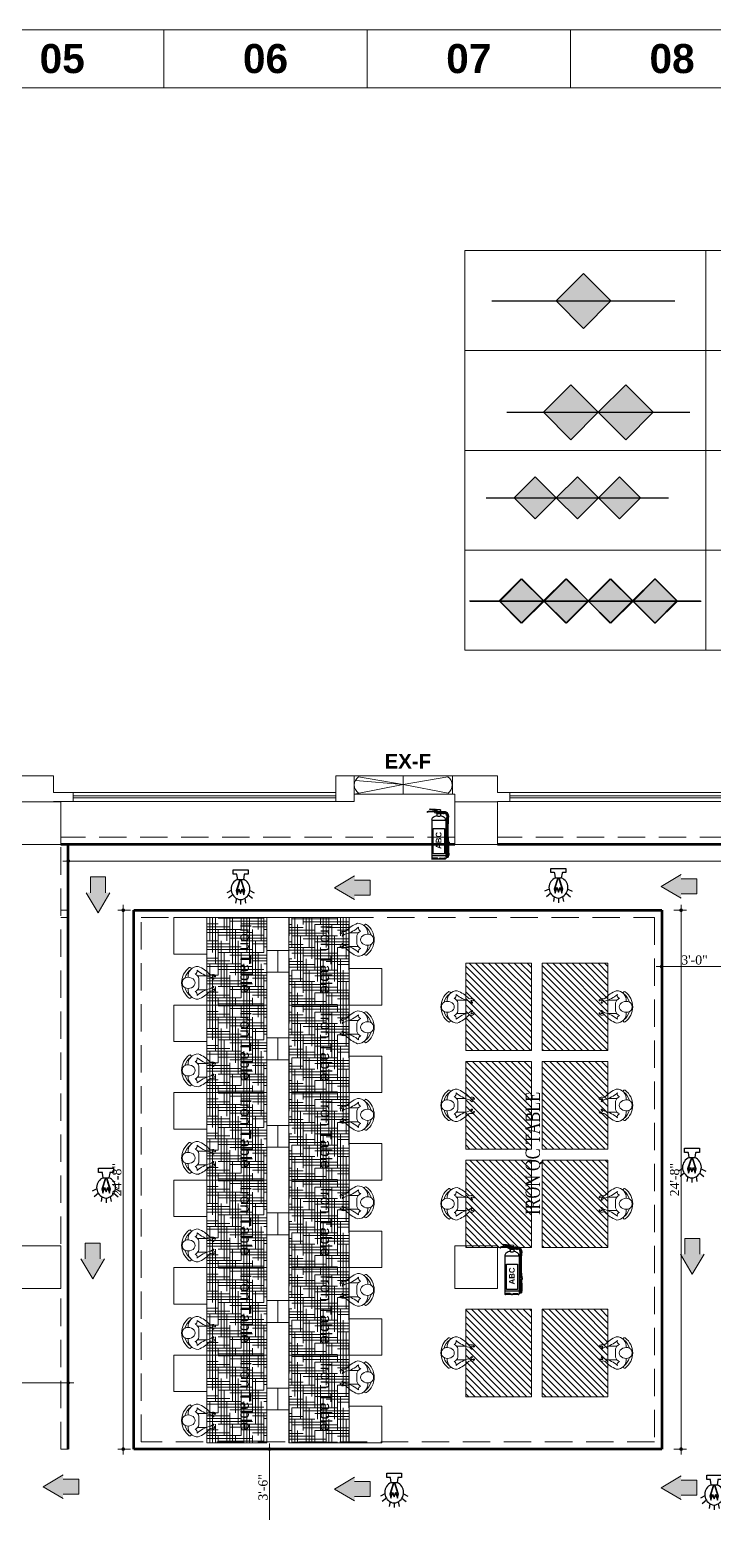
# Model space of a CAD drawing. Header units: inches. Extents: x -250485 to 735580, y -140410 to 288049.
# Drawn here: x 40068 to 40443, y 21592 to 22405 of the extents above; entities that cross this region are included whole.
import ezdxf

# ---------------------------------------------------------------- set-up
doc = ezdxf.new("R2010")
doc.units = ezdxf.units.IN
doc.header["$MEASUREMENT"] = 0
doc.header["$PDMODE"] = 35
doc.linetypes.add('DASHED', pattern=[0.75, 0.5, -0.25])
doc.layers.get('0').update_dxf_attribs({"lineweight": 0})
doc.layers.get('Defpoints').update_dxf_attribs({"lineweight": 0})
for name, color, linetype, lineweight in [('COLUMN-2', 102, 'Continuous', 0), ('DIM_WORKING', 7, 'Continuous', 0), ('Emergency Light', 251, 'Continuous', 15), ('EPTPP7', 6, 'Continuous', 0), ('evacuation plan', 162, 'Continuous', 13), ('Inline', 7, 'Continuous', 0), ('Layer1', 134, 'Continuous', 0), ('Machine', 222, 'Continuous', 0), ('MAN', 215, 'Continuous', 0), ('Outline', 7, 'Continuous', 0), ('Road', 7, 'DASHED', 0), ('Scale', 7, 'Continuous', 0), ('Scale_Text', 7, 'Continuous', 0), ('sheet', 7, 'Continuous', 15), ('Table', 244, 'Continuous', 0), ('TEX', 7, 'Continuous', 0), ('Text', 7, 'Continuous', 0), ('Titelblk', 7, 'Continuous', 25), ('TITLE', 7, 'Continuous', 20), ('wall', 7, 'Continuous', 0), ('WALL (I)', 7, 'Continuous', 0), ('window', 140, 'Continuous', 0)]:
    doc.layers.add(name, color=color, linetype=linetype, lineweight=lineweight)
for name, color, linetype in [('fire rated wall', 7, 'Continuous'), ('FIREACC', 30, 'Continuous'), ('legend', 7, 'Continuous'), ('OUTSIDE', 253, 'Continuous')]:
    doc.layers.add(name, color=color, linetype=linetype)
doc.styles.add('REG', font='times.ttf')
doc.styles.get("Standard").update_dxf_attribs({"font": 'arialbd.ttf', "height": 24})
doc.styles.add('style1', font='arial.ttf')
doc.styles.add('STYLE3', font='arial.ttf', dxfattribs={"width": 0.75})
doc.styles.add('Verdana', font='verdana.ttf')
doc.dimstyles.new('Dim-Pres', dxfattribs={"dimtxt": 5.5, "dimasz": 2, "dimexe": 1.5, "dimexo": 1.5, "dimgap": 1, "dimtad": 3, "dimdec": 0, "dimzin": 3, "dimdsep": 46, "dimlunit": 4, "dimtxsty": 'REG', "dimblk": 'point', "dimcen": 2, "dimclrd": 256, "dimclre": 256, "dimclrt": 7, "dimadec": 0, "dimazin": 0, "dimtfac": 0.75, "dimtdec": 0, "dimtmove": 1, "dimatfit": 3, "dimldrblk": 'point', "dimfxl": 0, "dimtolj": 1, "dimtzin": 0, "dimlwd": -1, "dimlwe": -1, "dimarcsym": 1})
pattern_1 = [(135, (33763.2545, 18814.8975), (-1.76776695, -1.76776695), [])]
pattern_2 = [(135, (33763.2545, 18868.8975), (-1.76776695, -1.76776695), [])]
pattern_3 = [(135, (33763.2545, 18922.8975), (-1.76776695, -1.76776695), [])]
pattern_4 = [(135, (33763.2545, 19004.7043), (-1.76776695, -1.76776695), [])]

# ---------------------------------------------------------------- blocks, each defined once
blk = doc.blocks.new('A$C0A385B62')
at = {"layer": 'MAN'}
for p, q in [((12.8, 13.8), (5.25, 13.8)), ((5.25, 8.74), (5.25, 13.8)), ((6.78, 9.5), (11.27, 9.5)), ((12.8, 8.74), (12.8, 13.8))]:
    blk.add_line(p, q, dxfattribs=at)
for centre, major_axis, ratio, start_param, end_param in [((6.29, 17.03), (1.33, -1.33), 1, 3.011756, 4.336791), ((3.52, 16.15), (0.744, -0.744), 1, 0.12019, 0.903179), ((5.39, 18.34), (0.213, 0.213), 1, -0.990366, 1.743844), ((6.72, 17.29), (1.01, 1.01), 1, 1.590737, 2.798433), ((3.04, 20.88), (3.42, 3.42), 1, 4.442782, 4.759624), ((8.74, 14.62), (2.19, -2.19), 1, 3.016096, 3.635716), ((6.68, 17.32), (0.22, -0.22), 1, 6.040082, 8.853084), ((11.37, 17.32), (0.22, 0.22), 1, 0.571694, 3.384696), ((9.31, 14.62), (2.19, 2.19), 1, -0.494124, 0.125496), ((53.03, 68.46), (46.44, -46.44), 1, 4.811956, 4.835194), ((12.66, 18.34), (0.213, -0.213), 1, 1.397749, 4.131959), ((11.33, 17.29), (1.01, 1.01), 1, -1.227636, -0.01994), ((11.76, 17.03), (1.33, 1.33), 1, -1.195198, 0.129837), ((14.53, 16.15), (0.744, 0.744), 1, 2.238414, 3.021402), ((5.41, 8.93), (3.82, -3.82), 1, 3.892704, 5.607304), ((16.26, 2.74), (12.33, 12.33), 1, 1.534761, 1.981495), ((-10.84, 19.76), (12.13, 12.13), 1, -1.500161, -1.035997), ((2.59, 6.86), (1.22, 1.22), 1, -0.491791, 1.062111), ((7.56, 5.99), (2.55, 2.55), 1, 1.002801, 1.964608), ((10.49, 5.99), (2.55, 2.55), 1, -0.393812, 0.567995), ((12.64, 8.93), (3.82, 3.82), 1, 3.82371, 5.532074), ((28.88, 19.76), (12.13, 12.13), 1, 2.606793, 3.070957), ((1.82, 2.74), (12.33, 12.33), 1, -0.410698, 0.036036), ((15.46, 6.86), (1.22, -1.22), 1, 2.079482, 3.633383), ((1.21, 4.56), (0.486, -0.486), 1, 1.452986, 4.552069), ((9.03, 10.51), (7.43, 7.43), 1, 3.004593, 4.850456), ((9.06, 10.51), (6.48, -6.48), 1, 4.573278, 5.207423), ((9.04, 3.33), (2.16, -2.16), 1, 3.851468, 7.14293), ((9.04, 3.6), (0, 3.84), 0.793116, 4.700072, 7.865366), ((9.03, 10.51), (6.48, -6.48), 1, 5.787108, 6.421253), ((16.87, 4.58), (0.475, 0.475), 1, -1.432729, 1.708864)]:
    blk.add_ellipse(centre, major_axis=major_axis, ratio=ratio, start_param=start_param, end_param=end_param, dxfattribs=at)
blk = doc.blocks.new('dot')
at = {"color": 4}
for p, q in [((-1.5, 0), (1.5, 0)), ((0, 1.5), (0, -1.5))]:
    blk.add_line(p, q, dxfattribs=at)
at = {"color": 6, "const_width": 0.5}
blk.add_lwpolyline([(-0.25, 0, 1), (0.25, 0, 1)], format="xyb", close=True, dxfattribs=at)
blk = doc.blocks.new('point')
blk.add_blockref('dot', (0, 0))
blk = doc.blocks.new('*D90')
at = {"layer": 'Defpoints', "color": 0, "ltscale": 30, "transparency": 16777216}
for p in [(40194.16, 21626.76), (40191.58, 21584.76), (40199.14, 21584.76)]:
    blk.add_point(p, dxfattribs=at)
at = {"layer": 'DIM_WORKING', "ltscale": 30, "transparency": 16777216}
for p, q in [((40195.66, 21626.76), (40200.64, 21626.76)), ((40199.14, 21624.76), (40199.14, 21586.76)), ((40193.08, 21584.76), (40200.64, 21584.76))]:
    blk.add_line(p, q, dxfattribs=at)
at = {"layer": 'DIM_WORKING', "ltscale": 30, "transparency": 16777216, "xscale": 2, "yscale": 2, "zscale": 2}
for p, rotation in [((40199.14, 21626.76), 90), ((40199.14, 21584.76), 270)]:
    blk.add_blockref('point', p, dxfattribs=dict(at, rotation=rotation))
at = {"layer": 'DIM_WORKING', "color": 7, "ltscale": 30, "transparency": 16777216, "insert": (40195.6, 21605.76), "char_height": 5, "attachment_point": 5, "rotation": 90, "style": 'REG'}
blk.add_mtext('\\A1;3\'-6"', dxfattribs=at)
blk = doc.blocks.new('hfev')
at = {"layer": 'evacuation plan'}
h = blk.add_hatch(color=60, dxfattribs=at)
h.dxf.hatch_style = 1
h.paths.add_polyline_path([(40299.1, 13041.1), (40287.2, 13021.2), (40310.9, 13021.2)])
h.paths.add_polyline_path([(40306.5, 13021.2), (40291.6, 13021.2), (40291.6, 13005.5), (40306.5, 13005.5)])
at = {"layer": 'evacuation plan', "color": 9, "true_color": 0xafd9aa}
for p, q in [((40287.2, 13021.2), (40299.1, 13041.1)), ((40299.1, 13041.1), (40310.9, 13021.2)), ((40291.6, 13021.2), (40291.6, 13005.5)), ((40306.5, 13021.2), (40306.5, 13005.5)), ((40291.6, 13005.5), (40306.5, 13005.5))]:
    blk.add_line(p, q, dxfattribs=at)
blk = doc.blocks.new('A$C16DB04AD')
at = {"layer": 'Emergency Light', "color": 154, "lineweight": 30}
for p, q in [((-6.5, -14.4), (-9.6, -16)), ((-5.4, -17.4), (-8.3, -19.8)), ((-2.9, -19.8), (-3.5, -23.2)), ((2.9, -19.8), (3.5, -23.2)), ((5.4, -17.4), (8.3, -19.8)), ((6.5, -14.4), (9.6, -16)), ((0, -20.7), (0, -24))]:
    blk.add_line(p, q, dxfattribs=at)
blk.add_lwpolyline([(-2, -6.6), (-2.5, -3.3, 0.371278), (-2.9, -2.9), (-5.2, -2.9), (-5.2, 0), (5.2, 0), (5.2, -2.9), (2.9, -2.9, 0.371278), (2.5, -3.3), (2, -6.6)], format="xyb", dxfattribs=at)
at = {"layer": 'Emergency Light', "color": 1, "lineweight": 30}
blk.add_lwpolyline([(-0.4, -6.6), (-3, -14.5), (-2.3, -17.3), (-1.1, -13.9), (0, -16.5), (1.1, -13.9), (2.3, -17.3), (3, -14.5), (0.4, -6.6)], dxfattribs=at)
blk.add_lwpolyline([(0.4, -7.3, 0.690361), (-0.4, -7.3), (-2.7, -14.5), (-2.2, -16.4), (-1.1, -13.2), (0, -15.9), (1.1, -13.2), (2.2, -16.4), (2.7, -14.5), (0.4, -7.3)], format="xyb", dxfattribs=at)
at = {"layer": 'Emergency Light', "color": 154, "lineweight": 30}
blk.add_lwpolyline([(-2, -6.6), (2, -6.6)], dxfattribs=at)
for centre, radius, start, end in [((0.8, -13.4), 7.38, 112.0671, 245.9767), ((-0.8, -13.4), 7.38, 294.0233, 67.9329), ((0, -16), 4.74, 241.9689, 298.0311)]:
    blk.add_arc(centre, radius, start, end, dxfattribs=at)
blk = doc.blocks.new('*U196')
at = {"layer": 'OUTSIDE', "linetype": 'Continuous'}
for points in [[(-100, 482), (-104, 460), (-79, 478)], [(-79, 478), (-104, 460), (-84, 462)], [(-85, 498), (-100, 482), (-47, 486)], [(-47, 486), (-100, 482), (-64, 484)], [(-64, 484), (-100, 482), (-79, 478)], [(-64, 504), (-85, 498), (-52, 503)], [(-52, 503), (-85, 498), (-47, 502)], [(-43, 502), (-85, 498), (-43, 486)], [(-85, 498), (-43, 502), (-47, 502)], [(-85, 498), (-47, 486), (-43, 486)], [(-52, 503), (-58, 504), (-64, 504)], [(-47, 486), (-64, 484), (-52, 485)], [(-52, 485), (-64, 484), (-58, 484)], [(-84, 462), (-104, 460), (-77, 321)], [(-104, 460), (-97, 320), (-77, 321)], [(-97, 320), (-102, 180), (-82, 180)], [(-77, 321), (-97, 320), (-82, 180)], [(-82, 160), (-103, 111), (-83, 111)], [(-102, 160), (-103, 111), (-82, 160)], [(-103, 111), (-104, 62), (-84, 62)], [(-83, 111), (-103, 111), (-84, 62)]]:
    blk.add_solid(points, dxfattribs=at)
blk = doc.blocks.new('*U195')
at = {"layer": 'OUTSIDE', "linetype": 'Continuous'}
for points in [[(0, 488), (-1, 487), (1, 486)], [(-1, 487), (0, 486), (1, 486)], [(0, 500), (0, 488), (1, 486)], [(1, 500), (0, 500), (1, 486)], [(1, 500), (1, 486), (2, 488)], [(1, 500), (1, 500), (2, 488)], [(1, 500), (1, 500), (1, 486)], [(2, 488), (1, 486), (2, 487)], [(2, 487), (1, 486), (2, 486)]]:
    blk.add_solid(points, dxfattribs=at)
blk = doc.blocks.new('ABC')
at = {"layer": 'FIREACC', "color": 11}
for p, q in [((-39101, 31717), (-39189, 31724)), ((-39154, 31707), (-39205, 31704)), ((-39153, 31701), (-39200, 31700)), ((-39152, 31714), (-39193, 31720)), ((-39175, 31634), (-39175, 31301)), ((-39134, 31708), (-39154, 31707)), ((-39127, 31702), (-39153, 31701)), ((-39136, 31712), (-39151, 31714)), ((-39134, 31709), (-39134, 31706)), ((-39127, 31704), (-39131, 31704)), ((-39100, 31685), (-39131, 31685)), ((-39131, 31684), (-39131, 31682)), ((-39100, 31684), (-39131, 31684)), ((-39099, 31682), (-39131, 31682)), ((-39131, 31682), (-39131, 31666)), ((-39129, 31698), (-39129, 31701)), ((-39129, 31701), (-39127, 31701)), ((-39129, 31685), (-39129, 31697)), ((-39106, 31703), (-39127, 31702)), ((-39127, 31701), (-39102, 31701)), ((-39106, 31705), (-39126, 31704)), ((-39106, 31703), (-39106, 31705)), ((-39101, 31717), (-39102, 31701)), ((-39102, 31701), (-39102, 31707)), ((-39102, 31685), (-39102, 31701)), ((-39100, 31684), (-39100, 31682)), ((-39099, 31682), (-39099, 31666)), ((-39055, 31634), (-39055, 31301)), ((-39129, 31306), (-39164, 31306)), ((-39102, 31306), (-39067, 31306))]:
    blk.add_line(p, q, dxfattribs=at)
for centre, radius in [((-39115, 31693), 8), ((-39115, 31693), 7.11), ((-39104, 31703), 0.818)]:
    blk.add_circle(centre, radius, dxfattribs=at)
for centre, radius, start, end in [((-39189, 31720), 4, 85.8388, 175.8388), ((-39202, 31688), 16.6, 102.0731, 158.0787), ((-39195, 31656), 44.2, 96.1934, 120.0254), ((-39149, 31631), 26.3, 119.5311, 173.3898), ((-39115, 31581), 86.5, 100.9999, 123.208), ((-39136, 31709), 2.4, 355.8388, 82.0095), ((-39132, 31706), 2.4, 175.8388, 273.0799), ((-39131, 31684), 0.8, 90, 270), ((-39104, 31703), 1.96, 175.8388, 355.8388), ((-39100, 31684), 0.8, 270, 90), ((-39116, 31581), 86.5, 56.792, 79.0001), ((-39082, 31631), 26.3, 6.6102, 60.4689), ((-39171, 31302), 4.51, 202.0814, 252.7663), ((-39173, 31302), 4.45, 276.3773, 340.9868), ((-39160, 31298), 9.06, 135.2683, 162.981), ((-39164, 31302), 3.74, 83.2574, 130.4174), ((-39128, 31299), 6.79, 39.6417, 93.3999), ((-39116, 31306), 7.75, 199.8006, 272.52), ((-39115, 31306), 7.75, 267.48, 340.1994), ((-39103, 31299), 6.79, 86.6001, 140.3583), ((-39067, 31302), 3.74, 49.5826, 96.7426), ((-39071, 31298), 9.06, 17.019, 44.7317), ((-39058, 31302), 4.45, 199.0132, 263.6227), ((-39060, 31302), 4.51, 287.2337, 337.9186)]:
    blk.add_arc(centre, radius, start, end, dxfattribs=at)
at = {"layer": 'OUTSIDE', "color": 11}
for p, q in [((-39055, 31626), (-39175, 31626)), ((-39127, 31706), (-39125, 31706)), ((-39125, 31706), (-39127, 31706)), ((-39118, 31695), (-39120, 31696)), ((-39116, 31689), (-39118, 31700)), ((-39116, 31698), (-39115, 31698)), ((-39116, 31698), (-39116, 31689)), ((-39116, 31698), (-39115, 31698)), ((-39115, 31689), (-39113, 31700)), ((-39115, 31698), (-39115, 31689)), ((-39115, 31698), (-39115, 31698)), ((-39113, 31695), (-39111, 31696)), ((-39102, 31701), (-39102, 31701)), ((-39096, 31699), (-39102, 31699)), ((-39096, 31695), (-39102, 31695)), ((-39096, 31691), (-39102, 31691)), ((-39096, 31687), (-39102, 31687)), ((-39096, 31699), (-39096, 31687)), ((-39080, 31701), (-39092, 31701)), ((-39080, 31699), (-39092, 31699)), ((-39080, 31698), (-39092, 31698)), ((-39080, 31689), (-39092, 31689)), ((-39080, 31688), (-39092, 31688)), ((-39080, 31685), (-39092, 31685)), ((-39080, 31701), (-39080, 31685)), ((-39080, 31687), (-39078, 31687)), ((-39063, 31685), (-39068, 31685)), ((-39055, 31326), (-39175, 31326)), ((-39058, 31298), (-39173, 31298))]:
    blk.add_line(p, q, dxfattribs=at)
at = {"layer": 'OUTSIDE', "color": 1}
for p, q in [((-39080, 31700), (-39078, 31700)), ((-39063, 31701), (-39068, 31701)), ((-39163, 31342), (-39163, 31558)), ((-39163, 31558), (-39067, 31558)), ((-39067, 31558), (-39067, 31342)), ((-39055, 31442), (-39027, 31442)), ((-39055, 31426), (-39027, 31426)), ((-39050, 31442), (-39050, 31426)), ((-39049, 31348), (-39049, 31346)), ((-39049, 31348), (-39030, 31348)), ((-39049, 31346), (-39049, 31346)), ((-39049, 31346), (-39049, 31328)), ((-39049, 31346), (-39049, 31328)), ((-39043, 31346), (-39046, 31346)), ((-39046, 31346), (-39046, 31328)), ((-39043, 31346), (-39043, 31328)), ((-39041, 31326), (-39041, 31346)), ((-39041, 31326), (-39041, 31346)), ((-39041, 31346), (-39038, 31346)), ((-39038, 31326), (-39038, 31346)), ((-39036, 31346), (-39033, 31346)), ((-39036, 31346), (-39036, 31328)), ((-39033, 31346), (-39033, 31328)), ((-39030, 31442), (-39030, 31426)), ((-39030, 31348), (-39030, 31346)), ((-39030, 31346), (-39030, 31346)), ((-39030, 31346), (-39030, 31328)), ((-39030, 31346), (-39030, 31328)), ((-39027, 31442), (-39027, 31426)), ((-39067, 31342), (-39163, 31342)), ((-39047, 31326), (-39031, 31326)), ((-39046, 31325), (-39046, 31326)), ((-39046, 31325), (-39046, 31314)), ((-39033, 31325), (-39046, 31325)), ((-39033, 31324), (-39046, 31324)), ((-39046, 31314), (-39033, 31314)), ((-39033, 31325), (-39033, 31326)), ((-39033, 31325), (-39033, 31314))]:
    blk.add_line(p, q, dxfattribs=at)
at = {"layer": 'OUTSIDE', "color": 11}
for centre, radius, start, end in [((-39140, 31706), 14, 1.7796, 358.9745), ((-39140, 31706), 13.6, 1.8369, 358.9415), ((-39118, 31688), 25.7, 238.3845, 275.6038), ((-39127, 31706), 0.343, 90, 270), ((-39125, 31706), 0.343, 270, 90), ((-39115, 31693), 5.65, 115.6308, 148.0837), ((-39115, 31693), 3.41, 125.5003, 148.0837), ((-39115, 31688), 1.22, 124.1991, 55.3937), ((-39113, 31690), 27.6, 265.6954, 300.3163), ((-39115, 31693), 3.41, 31.9163, 54.4997), ((-39115, 31693), 5.65, 31.9163, 64.3692), ((-39092, 31694), 7.45, 91.1883, 129.7873), ((-39092, 31693), 7.45, 230.2127, 268.8117), ((-39090, 31693), 5.13, 117.4534, 242.5466), ((-39092, 31701), 1.98, 181.0474, 268.0119), ((-39092, 31686), 1.98, 91.9881, 178.9526), ((-39066, 31730), 45.1, 255.4552, 267.5164), ((-39064, 31669), 32.2, 354.9737, 89.8444), ((-39064, 31669), 16.2, 356.2273, 89.6749), ((-37883, 31547), 1170, 174.0773, 185.1556)]:
    blk.add_arc(centre, radius, start, end, dxfattribs=at)
at = {"layer": 'OUTSIDE', "color": 1}
for centre, radius, start, end in [((-39066, 31656), 45.1, 92.4836, 104.5448), ((-37872, 31547), 1165, 174.1113, 185.1494), ((-35847, 31459), 3202, 180.5894, 181.9925), ((-35847, 31459), 3186, 180.5923, 182.0025), ((-39046, 31329), 2.97, 192.2541, 244.019), ((-39046, 31329), 2.97, 192.2541, 244.019), ((-39043, 31329), 2.97, 192.2541, 244.019), ((-39040, 31329), 2.97, 192.2541, 244.019), ((-39038, 31329), 2.97, 295.981, 347.7459), ((-39036, 31329), 2.97, 295.981, 347.7459), ((-39033, 31329), 2.97, 295.981, 347.7459), ((-39033, 31329), 2.97, 295.981, 347.7459)]:
    blk.add_arc(centre, radius, start, end, dxfattribs=at)
at = {"layer": 'OUTSIDE', "color": 11, "linetype": 'Continuous', "xscale": -0.8000000000029104, "yscale": 0.7999999999992724, "zscale": 0.7999999999999443}
blk.add_blockref('*U195', (-39115, 31298), dxfattribs=at)
at = {"layer": 'OUTSIDE', "color": 1, "linetype": 'Continuous', "xscale": -0.8000000000029104, "yscale": 0.7999999999992724, "zscale": 0.7999999999999443}
blk.add_blockref('*U196', (-39115, 31298), dxfattribs=at)
at = {"layer": 'sheet', "color": 5, "insert": (-39091, 31384), "char_height": 48, "width": 165, "attachment_point": 7, "rotation": 90}
blk.add_mtext('{\\C6;ABC}', dxfattribs=at)
blk = doc.blocks.new('PAGE')
at = {"layer": 'Inline', "color": 252, "lineweight": 15}
blk.add_lwpolyline([(178051640.63, 22656441.11), (178051640.63, 22657235.79), (178050505.36, 22657235.79), (178050505.36, 22656441.11)], close=True, dxfattribs=at)
at = {"layer": 'Outline', "color": 252, "lineweight": 15}
blk.add_line((178051662.57, 22657252.66), (178050483.42, 22657252.66), dxfattribs=at)
at = {"layer": 'Scale', "color": 252, "lineweight": 9}
for p, q in [((178050778.01, 22657235.79), (178050778.01, 22657252.66)), ((178050837.01, 22657235.79), (178050837.01, 22657252.66)), ((178050896, 22657235.79), (178050896, 22657252.66))]:
    blk.add_line(p, q, dxfattribs=at)
at = {"layer": 'Scale_Text', "color": 252, "lineweight": 13, "char_height": 8.435, "width": 2.5102, "attachment_point": 5}
for s, insert in [('05', (178050748.51, 22657244.22)), ('06', (178050807.51, 22657244.22)), ('07', (178050866.5, 22657244.22)), ('08', (178050925.5, 22657244.22))]:
    blk.add_mtext(s, dxfattribs=dict(at, insert=insert))
blk = doc.blocks.new('Title')
at = {"layer": 'Titelblk', "color": 3, "linetype": 'Continuous', "lineweight": 0, "xscale": 3.014611567961765, "yscale": 3.014611567959946, "zscale": 3.014611567966516}
blk.add_blockref('PAGE', (-536855255.8, -68388224), dxfattribs=at)
blk = doc.blocks.new('gfdf')
at = {"layer": 'fire rated wall'}
h = blk.add_hatch(color=1, dxfattribs=at)
h.dxf.hatch_style = 1
h.paths.add_polyline_path([(9432340.03, -5613482.78), (9432327.28, -5613470.03), (9432314.53, -5613482.78)])
h.paths.add_polyline_path([(9432314.53, -5613482.78), (9432327.28, -5613495.53), (9432340.03, -5613482.78)])
at = {"layer": 'fire rated wall', "color": 1, "elevation": 0}
blk.add_lwpolyline([(9432327.28, -5613495.53), (9432340.03, -5613482.78), (9432327.28, -5613470.03), (9432314.53, -5613482.78)], close=True, dxfattribs=at)
blk.add_lwpolyline([(9432284.77, -5613482.78), (9432369.79, -5613482.78)], dxfattribs=at)
blk = doc.blocks.new('bfg')
at = {"layer": 'fire rated wall'}
h = blk.add_hatch(color=1, dxfattribs=at)
h.dxf.hatch_style = 1
h.paths.add_polyline_path([(9432308.67, -5613534.51), (9432321.43, -5613547.26), (9432334.18, -5613534.51)])
h.paths.add_polyline_path([(9432334.18, -5613534.51), (9432321.43, -5613521.75), (9432308.67, -5613534.51)])
h.paths.add_polyline_path([(9432334.18, -5613534.51), (9432359.68, -5613534.51), (9432346.93, -5613521.75)])
h.paths.add_polyline_path([(9432334.18, -5613534.51), (9432346.93, -5613547.26), (9432359.68, -5613534.51)])
at = {"layer": 'fire rated wall', "color": 1, "elevation": 0}
for points in [[(9432321.43, -5613547.26), (9432334.18, -5613534.51), (9432321.43, -5613521.75), (9432308.67, -5613534.51)], [(9432346.93, -5613547.26), (9432359.68, -5613534.51), (9432346.93, -5613521.75), (9432334.18, -5613534.51)]]:
    blk.add_lwpolyline(points, close=True, dxfattribs=at)
blk.add_lwpolyline([(9432291.67, -5613534.51), (9432376.69, -5613534.51)], dxfattribs=at)
blk = doc.blocks.new('gdg')
at = {"layer": 'fire rated wall'}
h = blk.add_hatch(color=1, dxfattribs=at)
h.dxf.hatch_style = 1
h.paths.add_polyline_path([(9432288.36, -5613575.81), (9432298.69, -5613586.13), (9432309.02, -5613575.81)])
h.paths.add_polyline_path([(9432309.02, -5613575.81), (9432298.69, -5613565.48), (9432288.36, -5613575.81)])
h.paths.add_polyline_path([(9432309.02, -5613575.81), (9432329.68, -5613575.81), (9432319.35, -5613565.48)])
h.paths.add_polyline_path([(9432309.02, -5613575.81), (9432319.35, -5613586.13), (9432329.68, -5613575.81)])
h = blk.add_hatch(color=1, dxfattribs=at)
h.dxf.hatch_style = 1
h.paths.add_polyline_path([(9432329.68, -5613575.81), (9432340.01, -5613586.13), (9432350.33, -5613575.81)])
h.paths.add_polyline_path([(9432350.33, -5613575.81), (9432340.01, -5613565.48), (9432329.68, -5613575.81)])
h.paths.add_polyline_path([(9432350.33, -5613575.81), (9432370.99, -5613575.81), (9432360.66, -5613565.48)])
h.paths.add_polyline_path([(9432350.33, -5613575.81), (9432360.66, -5613586.13), (9432370.99, -5613575.81)])
at = {"layer": 'fire rated wall', "color": 1, "elevation": 0}
for points in [[(9432298.69, -5613586.13), (9432309.02, -5613575.81), (9432298.69, -5613565.48), (9432288.36, -5613575.81)], [(9432319.35, -5613586.13), (9432329.68, -5613575.81), (9432319.35, -5613565.48), (9432309.02, -5613575.81)], [(9432340.01, -5613586.13), (9432350.33, -5613575.81), (9432340.01, -5613565.48), (9432329.68, -5613575.81)], [(9432360.66, -5613586.13), (9432370.99, -5613575.81), (9432360.66, -5613565.48), (9432350.33, -5613575.81)]]:
    blk.add_lwpolyline(points, close=True, dxfattribs=at)
blk.add_lwpolyline([(9432274.59, -5613575.81), (9432381.96, -5613575.81)], dxfattribs=at)
blk = doc.blocks.new('3HR RATE')
at = {"layer": 'fire rated wall', "xscale": 1.292997314696549, "yscale": 1.292997314696549, "zscale": 1.292997314696549}
for p in [(-12191616.2, 7245476.7), (-12191583.2, 7245476.7)]:
    blk.add_blockref('bfg', p, dxfattribs=at)
blk = doc.blocks.new('*D796')
at = {"layer": 'Defpoints', "color": 0, "ltscale": 30, "transparency": 16777216}
for p in [(40088.75, 21958.26), (41019.25, 21958.26), (41019.25, 21949.26)]:
    blk.add_point(p, dxfattribs=at)
at = {"layer": 'Layer1', "ltscale": 30, "transparency": 16777216}
for p, q in [((40088.75, 21953.26), (40088.75, 21947.76)), ((40090.75, 21949.26), (41017.25, 21949.26)), ((41019.25, 21953.26), (41019.25, 21947.76))]:
    blk.add_line(p, q, dxfattribs=at)
at = {"layer": 'Layer1', "ltscale": 30, "transparency": 16777216, "xscale": 2, "yscale": 2, "zscale": 2, "rotation": 180}
blk.add_blockref('point', (40088.75, 21949.26), dxfattribs=at)
at = {"layer": 'Layer1', "ltscale": 30, "transparency": 16777216, "xscale": 2, "yscale": 2, "zscale": 2}
blk.add_blockref('point', (41019.25, 21949.26), dxfattribs=at)
at = {"layer": 'Layer1', "color": 7, "ltscale": 30, "transparency": 16777216, "insert": (40554, 21952.81), "char_height": 5, "attachment_point": 5, "style": 'REG'}
blk.add_mtext('\\A1;77\'-7"', dxfattribs=at)
blk = doc.blocks.new('*D797')
at = {"layer": 'Defpoints', "color": 0, "ltscale": 30, "transparency": 16777216}
for p in [(40414.25, 21891.4), (40450.25, 21891.4), (40450.25, 21891.4)]:
    blk.add_point(p, dxfattribs=at)
at = {"layer": 'Layer1', "ltscale": 30, "transparency": 16777216}
for p, q in [((40414.25, 21891.4), (40414.25, 21892.9)), ((40416.25, 21891.4), (40448.25, 21891.4)), ((40450.25, 21891.4), (40450.25, 21892.9))]:
    blk.add_line(p, q, dxfattribs=at)
at = {"layer": 'Layer1', "ltscale": 30, "transparency": 16777216, "xscale": 2, "yscale": 2, "zscale": 2, "rotation": 180}
blk.add_blockref('point', (40414.25, 21891.4), dxfattribs=at)
at = {"layer": 'Layer1', "ltscale": 30, "transparency": 16777216, "xscale": 2, "yscale": 2, "zscale": 2}
blk.add_blockref('point', (40450.25, 21891.4), dxfattribs=at)
at = {"layer": 'Layer1', "color": 7, "ltscale": 30, "transparency": 16777216, "insert": (40432.25, 21894.94), "char_height": 5, "attachment_point": 5, "style": 'REG'}
blk.add_mtext('\\A1;3\'-0"', dxfattribs=at)
blk = doc.blocks.new('*D798')
at = {"layer": 'Defpoints', "color": 0, "ltscale": 30, "transparency": 16777216}
for p in [(40124.75, 21922.26), (40118.93, 21626.76), (40124.75, 21626.76)]:
    blk.add_point(p, dxfattribs=at)
at = {"layer": 'Layer1', "ltscale": 30, "transparency": 16777216}
for p, q in [((40122.93, 21922.26), (40117.43, 21922.26)), ((40118.93, 21920.26), (40118.93, 21628.76)), ((40122.93, 21626.76), (40117.43, 21626.76))]:
    blk.add_line(p, q, dxfattribs=at)
at = {"layer": 'Layer1', "ltscale": 30, "transparency": 16777216, "xscale": 2, "yscale": 2, "zscale": 2}
for p, rotation in [((40118.93, 21922.26), 90), ((40118.93, 21626.76), 270)]:
    blk.add_blockref('point', p, dxfattribs=dict(at, rotation=rotation))
at = {"layer": 'Layer1', "color": 7, "ltscale": 30, "transparency": 16777216, "insert": (40115.39, 21774.51), "char_height": 5, "attachment_point": 5, "rotation": 90, "style": 'REG'}
blk.add_mtext('\\A1;24\'-8"', dxfattribs=at)
blk = doc.blocks.new('*D806')
at = {"layer": 'Defpoints', "color": 0, "ltscale": 30, "transparency": 16777216}
for p in [(40088.75, 21663.09), (39925.71, 21655.36), (40088.75, 21655.36)]:
    blk.add_point(p, dxfattribs=at)
at = {"layer": 'Layer1', "ltscale": 30, "transparency": 16777216}
for p, q in [((39925.71, 21659.09), (39925.71, 21664.59)), ((39927.71, 21663.09), (40086.75, 21663.09)), ((40088.75, 21659.09), (40088.75, 21664.59))]:
    blk.add_line(p, q, dxfattribs=at)
at = {"layer": 'Layer1', "ltscale": 30, "transparency": 16777216, "xscale": 2, "yscale": 2, "zscale": 2, "rotation": 180}
blk.add_blockref('point', (39925.71, 21663.09), dxfattribs=at)
at = {"layer": 'Layer1', "ltscale": 30, "transparency": 16777216, "xscale": 2, "yscale": 2, "zscale": 2}
blk.add_blockref('point', (40088.75, 21663.09), dxfattribs=at)
at = {"layer": 'Layer1', "color": 7, "ltscale": 30, "transparency": 16777216, "insert": (40007.23, 21666.64), "char_height": 5, "attachment_point": 5, "style": 'REG'}
blk.add_mtext('\\A1;13\'-7"', dxfattribs=at)
blk = doc.blocks.new('*D810')
at = {"layer": 'Defpoints', "color": 0, "ltscale": 30, "transparency": 16777216}
for p in [(40414.25, 21922.26), (40424.9, 21922.26), (40414.25, 21626.76)]:
    blk.add_point(p, dxfattribs=at)
at = {"layer": 'Layer1', "ltscale": 30, "transparency": 16777216}
for p, q in [((40420.9, 21922.26), (40426.4, 21922.26)), ((40424.9, 21628.76), (40424.9, 21920.26)), ((40420.9, 21626.76), (40426.4, 21626.76))]:
    blk.add_line(p, q, dxfattribs=at)
at = {"layer": 'Layer1', "ltscale": 30, "transparency": 16777216, "xscale": 2, "yscale": 2, "zscale": 2}
for p, rotation in [((40424.9, 21922.26), 90), ((40424.9, 21626.76), 270)]:
    blk.add_blockref('point', p, dxfattribs=dict(at, rotation=rotation))
at = {"layer": 'Layer1', "color": 7, "ltscale": 30, "transparency": 16777216, "insert": (40421.35, 21774.51), "char_height": 5, "attachment_point": 5, "rotation": 90, "style": 'REG'}
blk.add_mtext('\\A1;24\'-8"', dxfattribs=at)

msp = doc.modelspace()

# ---------------------------------------------------------------- hatches: boundary and pattern name
at = {"layer": 'Machine'}
h = msp.add_hatch(dxfattribs=at)
h.set_pattern_fill('HOUND', scale=25, angle=90, style=0)
h.set_pattern_definition([(90, (30896.0674, -10200.8571), (-1.5625, 6.25), [25, -12.5]), (180, (30896.0674, -10200.8571), (6.25, -1.5625), [25, -12.5])])
h.paths.add_polyline_path([(40197.75, 21918.26), (40164.75, 21918.26), (40164.75, 21870.26), (40197.75, 21870.26)])
h.paths.add_polyline_path([(40169.89, 21907.77), (40169.89, 21883.81), (40192.26, 21883.81), (40192.26, 21907.77)], flags=24)
h = msp.add_hatch(dxfattribs=at)
h.set_pattern_fill('HOUND', scale=25, angle=270, style=0)
h.set_pattern_definition([(270, (49511.437, 53989.387), (1.5625, -6.25), [25, -12.5]), (360, (49511.437, 53989.387), (-6.25, 1.5625), [25, -12.5])])
h.paths.add_polyline_path([(40209.75, 21870.26), (40242.75, 21870.26), (40242.75, 21918.26), (40209.75, 21918.26)])
h.paths.add_polyline_path([(40213.92, 21907.28), (40213.92, 21883.31), (40236.29, 21883.31), (40236.29, 21907.28)], flags=24)
h = msp.add_hatch(dxfattribs=at)
h.set_pattern_fill('HOUND', scale=25, angle=90, style=0)
h.set_pattern_definition([(90, (30896.0674, -10248.8571), (-1.5625, 6.25), [25, -12.5]), (180, (30896.0674, -10248.8571), (6.25, -1.5625), [25, -12.5])])
h.paths.add_polyline_path([(40197.75, 21870.26), (40164.75, 21870.26), (40164.75, 21822.26), (40197.75, 21822.26)])
h.paths.add_polyline_path([(40169.89, 21859.77), (40169.89, 21835.81), (40192.26, 21835.81), (40192.26, 21859.77)], flags=24)
h = msp.add_hatch(dxfattribs=at)
h.set_pattern_fill('HOUND', scale=25, angle=270, style=0)
h.set_pattern_definition([(270, (49511.437, 53941.387), (1.5625, -6.25), [25, -12.5]), (360, (49511.437, 53941.387), (-6.25, 1.5625), [25, -12.5])])
h.paths.add_polyline_path([(40209.75, 21822.26), (40242.75, 21822.26), (40242.75, 21870.26), (40209.75, 21870.26)])
h.paths.add_polyline_path([(40213.92, 21859.28), (40213.92, 21835.31), (40236.29, 21835.31), (40236.29, 21859.28)], flags=24)
h = msp.add_hatch(dxfattribs=at)
h.set_pattern_fill('HOUND', scale=25, angle=90, style=0)
h.set_pattern_definition([(90, (30896.0674, -10296.8571), (-1.5625, 6.25), [25, -12.5]), (180, (30896.0674, -10296.8571), (6.25, -1.5625), [25, -12.5])])
h.paths.add_polyline_path([(40197.75, 21822.26), (40164.75, 21822.26), (40164.75, 21774.26), (40197.75, 21774.26)])
h.paths.add_polyline_path([(40169.89, 21811.77), (40169.89, 21787.81), (40192.26, 21787.81), (40192.26, 21811.77)], flags=24)
h = msp.add_hatch(dxfattribs=at)
h.set_pattern_fill('HOUND', scale=25, angle=270, style=0)
h.set_pattern_definition([(270, (49511.437, 53893.387), (1.5625, -6.25), [25, -12.5]), (360, (49511.437, 53893.387), (-6.25, 1.5625), [25, -12.5])])
h.paths.add_polyline_path([(40209.75, 21774.26), (40242.75, 21774.26), (40242.75, 21822.26), (40209.75, 21822.26)])
h.paths.add_polyline_path([(40213.92, 21811.28), (40213.92, 21787.31), (40236.29, 21787.31), (40236.29, 21811.28)], flags=24)
h = msp.add_hatch(dxfattribs=at)
h.set_pattern_fill('HOUND', scale=25, angle=90, style=0)
h.set_pattern_definition([(90, (30896.0674, -10344.8571), (-1.5625, 6.25), [25, -12.5]), (180, (30896.0674, -10344.8571), (6.25, -1.5625), [25, -12.5])])
h.paths.add_polyline_path([(40197.75, 21774.26), (40164.75, 21774.26), (40164.75, 21726.26), (40197.75, 21726.26)])
h.paths.add_polyline_path([(40169.89, 21763.77), (40169.89, 21739.81), (40192.26, 21739.81), (40192.26, 21763.77)], flags=24)
h = msp.add_hatch(dxfattribs=at)
h.set_pattern_fill('HOUND', scale=25, angle=270, style=0)
h.set_pattern_definition([(270, (49511.437, 53845.387), (1.5625, -6.25), [25, -12.5]), (360, (49511.437, 53845.387), (-6.25, 1.5625), [25, -12.5])])
h.paths.add_polyline_path([(40209.75, 21726.26), (40242.75, 21726.26), (40242.75, 21774.26), (40209.75, 21774.26)])
h.paths.add_polyline_path([(40213.92, 21763.28), (40213.92, 21739.31), (40236.29, 21739.31), (40236.29, 21763.28)], flags=24)
h = msp.add_hatch(dxfattribs=at)
h.set_pattern_fill('HOUND', scale=25, angle=90, style=0)
h.set_pattern_definition([(90, (30896.0674, -10392.8571), (-1.5625, 6.25), [25, -12.5]), (180, (30896.0674, -10392.8571), (6.25, -1.5625), [25, -12.5])])
h.paths.add_polyline_path([(40197.75, 21726.26), (40164.75, 21726.26), (40164.75, 21678.26), (40197.75, 21678.26)])
h.paths.add_polyline_path([(40169.89, 21715.77), (40169.89, 21691.81), (40192.26, 21691.81), (40192.26, 21715.77)], flags=24)
h = msp.add_hatch(dxfattribs=at)
h.set_pattern_fill('HOUND', scale=25, angle=270, style=0)
h.set_pattern_definition([(270, (49511.437, 53797.387), (1.5625, -6.25), [25, -12.5]), (360, (49511.437, 53797.387), (-6.25, 1.5625), [25, -12.5])])
h.paths.add_polyline_path([(40209.75, 21678.26), (40242.75, 21678.26), (40242.75, 21726.26), (40209.75, 21726.26)])
h.paths.add_polyline_path([(40213.92, 21715.28), (40213.92, 21691.31), (40236.29, 21691.31), (40236.29, 21715.28)], flags=24)
h = msp.add_hatch(dxfattribs=at)
h.set_pattern_fill('HOUND', scale=25, angle=90, style=0)
h.set_pattern_definition([(90, (30896.0674, -10440.8571), (-1.5625, 6.25), [25, -12.5]), (180, (30896.0674, -10440.8571), (6.25, -1.5625), [25, -12.5])])
h.paths.add_polyline_path([(40197.75, 21678.26), (40164.75, 21678.26), (40164.75, 21630.26), (40197.75, 21630.26)])
h.paths.add_polyline_path([(40169.89, 21667.77), (40169.89, 21643.81), (40192.26, 21643.81), (40192.26, 21667.77)], flags=24)
h = msp.add_hatch(dxfattribs=at)
h.set_pattern_fill('HOUND', scale=25, angle=270, style=0)
h.set_pattern_definition([(270, (49511.437, 53749.387), (1.5625, -6.25), [25, -12.5]), (360, (49511.437, 53749.387), (-6.25, 1.5625), [25, -12.5])])
h.paths.add_polyline_path([(40209.75, 21630.26), (40242.75, 21630.26), (40242.75, 21678.26), (40209.75, 21678.26)])
h.paths.add_polyline_path([(40213.92, 21667.28), (40213.92, 21643.31), (40236.29, 21643.31), (40236.29, 21667.28)], flags=24)
at = {"layer": 'Table'}
h = msp.add_hatch(dxfattribs=at)
h.set_pattern_fill('ANSI31', scale=20, angle=90, style=0)
h.set_pattern_definition(pattern_1)
h.paths.add_polyline_path([(40306.76, 21845.26), (40342.76, 21845.26), (40342.76, 21893.26), (40306.76, 21893.26)])
h = msp.add_hatch(dxfattribs=at)
h.set_pattern_fill('ANSI31', scale=20, angle=90, style=0)
h.set_pattern_definition(pattern_1)
h.paths.add_polyline_path([(40384.76, 21845.26), (40348.76, 21845.26), (40348.76, 21893.26), (40384.76, 21893.26)])
h = msp.add_hatch(dxfattribs=at)
h.set_pattern_fill('ANSI31', scale=20, angle=90, style=0)
h.set_pattern_definition(pattern_2)
h.paths.add_polyline_path([(40306.76, 21791.26), (40342.76, 21791.26), (40342.76, 21839.26), (40306.76, 21839.26)])
h = msp.add_hatch(dxfattribs=at)
h.set_pattern_fill('ANSI31', scale=20, angle=90, style=0)
h.set_pattern_definition(pattern_2)
h.paths.add_polyline_path([(40384.76, 21791.26), (40348.76, 21791.26), (40348.76, 21839.26), (40384.76, 21839.26)])
h = msp.add_hatch(dxfattribs=at)
h.set_pattern_fill('ANSI31', scale=20, angle=90, style=0)
h.set_pattern_definition(pattern_3)
h.paths.add_polyline_path([(40306.76, 21737.26), (40342.76, 21737.26), (40342.76, 21785.26), (40306.76, 21785.26)])
h = msp.add_hatch(dxfattribs=at)
h.set_pattern_fill('ANSI31', scale=20, angle=90, style=0)
h.set_pattern_definition(pattern_3)
h.paths.add_polyline_path([(40384.76, 21737.26), (40348.76, 21737.26), (40348.76, 21785.26), (40384.76, 21785.26)])
h = msp.add_hatch(dxfattribs=at)
h.set_pattern_fill('ANSI31', scale=20, angle=90, style=0)
h.set_pattern_definition(pattern_4)
h.paths.add_polyline_path([(40306.76, 21655.46), (40342.76, 21655.46), (40342.76, 21703.46), (40306.76, 21703.46)])
h = msp.add_hatch(dxfattribs=at)
h.set_pattern_fill('ANSI31', scale=20, angle=90, style=0)
h.set_pattern_definition(pattern_4)
h.paths.add_polyline_path([(40384.76, 21655.46), (40348.76, 21655.46), (40348.76, 21703.46), (40384.76, 21703.46)])

# ---------------------------------------------------------------- linework, layer by layer
at = {"layer": 'COLUMN-2', "color": 7}
for points in [[(40061.25, 21981.76), (40084.75, 21981.76), (40084.75, 21958.26), (40061.25, 21958.26)], [(40300.75, 21981.76), (40324.25, 21981.76), (40324.25, 21958.26), (40300.75, 21958.26)], [(40061.25, 21714.76), (40084.75, 21714.76), (40084.75, 21738.26), (40061.25, 21738.26)], [(40300.75, 21714.76), (40324.25, 21714.76), (40324.25, 21738.26), (40300.75, 21738.26)]]:
    msp.add_lwpolyline(points, close=True, dxfattribs=at)
at = {"layer": 'DIM_WORKING', "color": 7, "ltscale": 30}
for p, q in [((40324.25, 21986.91), (40324.25, 21995.91)), ((40300.75, 21981.91), (40300.75, 21985.91))]:
    msp.add_line(p, q, dxfattribs=at)
msp.add_lwpolyline([(40080.75, 21986.91), (40080.75, 21995.91)], dxfattribs=at)
at = {"layer": 'EPTPP7', "color": 7, "ltscale": 30}
for p, q in [((40245.5, 21993.41), (40245.5, 21995.91)), ((40248, 21995.48), (40272.5, 21991.25)), ((40272.5, 21995.91), (40272.5, 21985.91)), ((40272.5, 21991.25), (40297, 21995.48)), ((40299.5, 21995.91), (40299.5, 21985.91)), ((40272.5, 21991.25), (40245.5, 21985.91)), ((40245.5, 21985.91), (40272.5, 21991.25)), ((40272.5, 21991.25), (40246.23, 21993.35)), ((40297.09, 21986.39), (40272.5, 21991.25))]:
    msp.add_line(p, q, dxfattribs=at)
msp.add_lwpolyline([(40245.5, 21995.91), (40299.5, 21995.91), (40299.5, 21985.91), (40245.5, 21985.91), (40245.5, 21995.91)], dxfattribs=at)
for centre, start, end in [((40251.32, 21990.9), 125.93891, 232.99393), ((40293.68, 21990.9), 307.00607, 54.06109)]:
    msp.add_arc(centre, 5.65, start, end, dxfattribs=at)
at = {"layer": 'legend', "lineweight": 9}
for p, q in [((40306.31, 22284.14), (40306.31, 22064.8)), ((40306.31, 22284.14), (40781.75, 22284.14)), ((40438.48, 22284.14), (40438.48, 22064.8)), ((40306.31, 22229.31), (40781.75, 22229.31)), ((40306.31, 22174.47), (40781.75, 22174.47)), ((40306.31, 22119.64), (40781.75, 22119.64)), ((40306.31, 22064.8), (40781.75, 22064.8))]:
    msp.add_line(p, q, dxfattribs=at)
at = {"layer": 'Machine', "color": 7}
for points in [[(40197.75, 21918.26), (40164.75, 21918.26), (40164.75, 21870.26), (40197.75, 21870.26)], [(40209.75, 21870.26), (40242.75, 21870.26), (40242.75, 21918.26), (40209.75, 21918.26)], [(40197.75, 21888.26), (40203.75, 21888.26), (40203.75, 21900.26), (40197.75, 21900.26)], [(40209.75, 21900.26), (40203.75, 21900.26), (40203.75, 21888.26), (40209.75, 21888.26)], [(40197.75, 21870.26), (40164.75, 21870.26), (40164.75, 21822.26), (40197.75, 21822.26)], [(40209.75, 21822.26), (40242.75, 21822.26), (40242.75, 21870.26), (40209.75, 21870.26)], [(40197.75, 21840.26), (40203.75, 21840.26), (40203.75, 21852.26), (40197.75, 21852.26)], [(40209.75, 21852.26), (40203.75, 21852.26), (40203.75, 21840.26), (40209.75, 21840.26)], [(40197.75, 21822.26), (40164.75, 21822.26), (40164.75, 21774.26), (40197.75, 21774.26)], [(40209.75, 21774.26), (40242.75, 21774.26), (40242.75, 21822.26), (40209.75, 21822.26)], [(40197.75, 21792.26), (40203.75, 21792.26), (40203.75, 21804.26), (40197.75, 21804.26)], [(40209.75, 21804.26), (40203.75, 21804.26), (40203.75, 21792.26), (40209.75, 21792.26)], [(40197.75, 21774.26), (40164.75, 21774.26), (40164.75, 21726.26), (40197.75, 21726.26)], [(40209.75, 21726.26), (40242.75, 21726.26), (40242.75, 21774.26), (40209.75, 21774.26)], [(40197.75, 21744.26), (40203.75, 21744.26), (40203.75, 21756.26), (40197.75, 21756.26)], [(40209.75, 21756.26), (40203.75, 21756.26), (40203.75, 21744.26), (40209.75, 21744.26)], [(40197.75, 21726.26), (40164.75, 21726.26), (40164.75, 21678.26), (40197.75, 21678.26)], [(40209.75, 21678.26), (40242.75, 21678.26), (40242.75, 21726.26), (40209.75, 21726.26)], [(40197.75, 21696.26), (40203.75, 21696.26), (40203.75, 21708.26), (40197.75, 21708.26)], [(40209.75, 21708.26), (40203.75, 21708.26), (40203.75, 21696.26), (40209.75, 21696.26)], [(40197.75, 21678.26), (40164.75, 21678.26), (40164.75, 21630.26), (40197.75, 21630.26)], [(40209.75, 21630.26), (40242.75, 21630.26), (40242.75, 21678.26), (40209.75, 21678.26)], [(40197.75, 21648.26), (40203.75, 21648.26), (40203.75, 21660.26), (40197.75, 21660.26)], [(40209.75, 21660.26), (40203.75, 21660.26), (40203.75, 21648.26), (40209.75, 21648.26)]]:
    msp.add_lwpolyline(points, close=True, dxfattribs=at)
at = {"layer": 'Road', "color": 7, "ltscale": 30}
for p, q in [((40300.75, 21962.26), (40084.75, 21962.26)), ((40540.25, 21962.26), (40324.25, 21962.26)), ((40088.75, 21922.26), (40084.75, 21922.26)), ((40088.75, 21918.26), (40084.75, 21918.26)), ((40128.75, 21630.76), (40128.75, 21918.26)), ((40128.75, 21918.26), (40410.25, 21918.26)), ((40410.25, 21918.26), (40410.25, 21630.76)), ((40410.25, 21630.76), (40128.75, 21630.76)), ((40088.75, 21626.76), (40084.75, 21626.76))]:
    msp.add_line(p, q, dxfattribs=at)
msp.add_lwpolyline([(40084.75, 21626.76), (40084.75, 21958.26)], dxfattribs=at)
at = {"layer": 'Table', "color": 7}
for points in [[(40164.75, 21918.26), (40146.75, 21918.26), (40146.75, 21898.26), (40164.75, 21898.26)], [(40242.75, 21870.26), (40260.75, 21870.26), (40260.75, 21890.26), (40242.75, 21890.26)], [(40306.76, 21845.26), (40342.76, 21845.26), (40342.76, 21893.26), (40306.76, 21893.26)], [(40306.76, 21845.26), (40342.76, 21845.26), (40342.76, 21893.26), (40306.76, 21893.26)], [(40384.76, 21845.26), (40348.76, 21845.26), (40348.76, 21893.26), (40384.76, 21893.26)], [(40384.76, 21845.26), (40348.76, 21845.26), (40348.76, 21893.26), (40384.76, 21893.26)], [(40164.75, 21870.26), (40146.75, 21870.26), (40146.75, 21850.26), (40164.75, 21850.26)], [(40242.75, 21822.26), (40260.75, 21822.26), (40260.75, 21842.26), (40242.75, 21842.26)], [(40306.76, 21791.26), (40342.76, 21791.26), (40342.76, 21839.26), (40306.76, 21839.26)], [(40306.76, 21791.26), (40342.76, 21791.26), (40342.76, 21839.26), (40306.76, 21839.26)], [(40384.76, 21791.26), (40348.76, 21791.26), (40348.76, 21839.26), (40384.76, 21839.26)], [(40384.76, 21791.26), (40348.76, 21791.26), (40348.76, 21839.26), (40384.76, 21839.26)], [(40164.75, 21822.26), (40146.75, 21822.26), (40146.75, 21802.26), (40164.75, 21802.26)], [(40242.75, 21774.26), (40260.75, 21774.26), (40260.75, 21794.26), (40242.75, 21794.26)], [(40306.76, 21737.26), (40342.76, 21737.26), (40342.76, 21785.26), (40306.76, 21785.26)], [(40306.76, 21737.26), (40342.76, 21737.26), (40342.76, 21785.26), (40306.76, 21785.26)], [(40384.76, 21737.26), (40348.76, 21737.26), (40348.76, 21785.26), (40384.76, 21785.26)], [(40384.76, 21737.26), (40348.76, 21737.26), (40348.76, 21785.26), (40384.76, 21785.26)], [(40164.75, 21774.26), (40146.75, 21774.26), (40146.75, 21754.26), (40164.75, 21754.26)], [(40242.75, 21726.26), (40260.75, 21726.26), (40260.75, 21746.26), (40242.75, 21746.26)], [(40164.75, 21726.26), (40146.75, 21726.26), (40146.75, 21706.26), (40164.75, 21706.26)], [(40306.76, 21655.46), (40342.76, 21655.46), (40342.76, 21703.46), (40306.76, 21703.46)], [(40306.76, 21655.46), (40342.76, 21655.46), (40342.76, 21703.46), (40306.76, 21703.46)], [(40384.76, 21655.46), (40348.76, 21655.46), (40348.76, 21703.46), (40384.76, 21703.46)], [(40384.76, 21655.46), (40348.76, 21655.46), (40348.76, 21703.46), (40384.76, 21703.46)], [(40242.75, 21678.26), (40260.75, 21678.26), (40260.75, 21698.26), (40242.75, 21698.26)], [(40164.75, 21678.26), (40146.75, 21678.26), (40146.75, 21658.26), (40164.75, 21658.26)], [(40242.75, 21630.26), (40260.75, 21630.26), (40260.75, 21650.26), (40242.75, 21650.26)]]:
    msp.add_lwpolyline(points, close=True, dxfattribs=at)
at = {"layer": 'wall', "color": 75, "lineweight": 53, "ltscale": 100000}
for p, q in [((40300.75, 21958.26), (40084.75, 21958.26)), ((40540.25, 21958.26), (40324.25, 21958.26)), ((40124.75, 21626.76), (40124.75, 21922.26)), ((40124.75, 21922.26), (40414.25, 21922.26)), ((40414.25, 21922.26), (40414.25, 21626.76)), ((40414.25, 21626.76), (40124.75, 21626.76))]:
    msp.add_line(p, q, dxfattribs=at)
msp.add_lwpolyline([(40088.75, 21626.76), (40088.75, 21958.26)], dxfattribs=at)
at = {"layer": 'WALL (I)', "color": 7, "ltscale": 30}
for p, q in [((40080.75, 21995.91), (39995.25, 21995.91)), ((40324.25, 21995.91), (40235.5, 21995.91)), ((40235.5, 21995.91), (40235.5, 21981.91)), ((40091.5, 21986.91), (40080.75, 21986.91)), ((40091.5, 21981.91), (40091.5, 21986.91)), ((40331, 21986.91), (40324.25, 21986.91)), ((40331, 21981.91), (40331, 21986.91)), ((40080.75, 21981.91), (40091.5, 21981.91)), ((40235.5, 21981.91), (40245.5, 21981.91)), ((40300.75, 21985.91), (40245.5, 21985.91)), ((40245.5, 21985.91), (40245.5, 21981.91)), ((40324.25, 21981.91), (40331, 21981.91))]:
    msp.add_line(p, q, dxfattribs=at)
at = {"layer": 'window', "color": 7, "ltscale": 30}
for p, q in [((40091.5, 21986.91), (40235.5, 21986.91)), ((40331, 21986.91), (40475, 21986.91)), ((40091.5, 21984.91), (40235.5, 21984.91)), ((40091.5, 21983.91), (40235.5, 21983.91)), ((40091.5, 21981.91), (40235.5, 21981.91)), ((40331, 21984.91), (40475, 21984.91)), ((40331, 21983.91), (40475, 21983.91)), ((40331, 21981.91), (40475, 21981.91))]:
    msp.add_line(p, q, dxfattribs=at)

# ---------------------------------------------------------------- block references
at = {"layer": 'Emergency Light', "lineweight": 30, "xscale": 0.7868064756185049, "yscale": 0.7868064756185049, "zscale": 0.7868064756213451}
for p in [(40183.26, 21944.38), (40357.62, 21945.23), (40430.85, 21791.77), (40109.52, 21780.73), (40267.52, 21613.54), (40443.02, 21612.4)]:
    msp.add_blockref('A$C16DB04AD', p, dxfattribs=at)
at = {"layer": 'evacuation plan', "color": 11, "true_color": 0xf27172, "xscale": -0.5499328878868255, "yscale": 0.5499328878868255, "zscale": 0.5499328876488784}
for p, rotation in [((17943.33, 29092.65), 180), ((47406.56, 44096.38), 90), ((47585.66, 44097.13), 90), ((18269.24, 28894.4), 180), ((17940.36, 28891.86), 180), ((47246.74, 43767.88), 90), ((47585.66, 43767.39), 90), ((47406.56, 43766.64), 90)]:
    msp.add_blockref('hfev', p, dxfattribs=dict(at, rotation=rotation))
at = {"layer": 'fire rated wall', "xscale": 1.180317858519629, "yscale": 1.180317858519629, "zscale": 1.180317858519629}
for name, p in [('gfdf', (-11092772.99, 6647950.39)), ('bfg', (-11092772.99, 6647950.39)), ('gdg', (-11092773.32, 6647895.67)), ('gdg', (-11092772.99, 6647895.56))]:
    msp.add_blockref(name, p, dxfattribs=at)
at = {"layer": 'Layer1', "xscale": 0.7000000000007276, "yscale": 0.7000000000007276, "zscale": 0.7000000000007276}
msp.add_blockref('3HR RATE', (37299.86, 31114.28), dxfattribs=at)
at = {"layer": 'MAN', "color": 7, "yscale": 0.9842519675003132, "zscale": 0.9842519675003132}
for p, xscale, rotation in [((40293.17, 21860.38), -0.9842519675003132, 270), ((40293.17, 21860.38), -0.9842519675003132, 270), ((40398.34, 21860.38), 0.9842519675003132, 90), ((40398.34, 21860.38), 0.9842519675003132, 90), ((40293.17, 21806.38), -0.9842519675003132, 270), ((40293.17, 21806.38), -0.9842519675003132, 270), ((40398.34, 21806.38), 0.9842519675003132, 90), ((40398.34, 21806.38), 0.9842519675003132, 90), ((40293.17, 21752.38), -0.9842519675003132, 270), ((40293.17, 21752.38), -0.9842519675003132, 270), ((40398.34, 21752.38), 0.9842519675003132, 90), ((40398.34, 21752.38), 0.9842519675003132, 90), ((40293.17, 21670.58), -0.9842519675003132, 270), ((40293.17, 21670.58), -0.9842519675003132, 270), ((40398.34, 21670.58), 0.9842519675003132, 90), ((40398.34, 21670.58), 0.9842519675003132, 90)]:
    msp.add_blockref('A$C0A385B62', p, dxfattribs=dict(at, xscale=xscale, rotation=rotation))
at = {"layer": 'TITLE', "xscale": 0.6269545389804989, "yscale": 0.6269545389804989, "zscale": 0.6269545337923679}
msp.add_blockref('Title', (103664.69, 75952.1), dxfattribs=at)
at = {"layer": 'wall', "color": 1, "lineweight": 53, "xscale": 0.06433683165232651, "yscale": 0.06433683165232651, "zscale": 0.06433683165094806}
for p in [(42808.49, 19936.72), (42848.67, 19697.88)]:
    msp.add_blockref('ABC', p, dxfattribs=at)
at = {"layer": 'wall', "color": 7}
for p, rotation in [((40256.55, 21897.05), 89.99999999999999), ((40150.95, 21891.48), 270), ((40256.55, 21849.05), 89.99999999999999), ((40150.95, 21843.48), 270), ((40256.55, 21801.05), 89.99999999999999), ((40150.95, 21795.48), 270), ((40256.55, 21753.05), 89.99999999999999), ((40150.95, 21747.48), 270), ((40256.55, 21705.05), 89.99999999999999), ((40150.95, 21699.48), 270), ((40256.55, 21657.05), 89.99999999999999), ((40150.95, 21651.48), 270)]:
    msp.add_blockref('A$C0A385B62', p, dxfattribs=dict(at, rotation=rotation))

# ---------------------------------------------------------------- texts
at = {"layer": 'TEX', "color": 7, "lineweight": 0, "ltscale": 5, "transparency": 33554687, "insert": (40275, 21999.98), "char_height": 8, "width": 99.062, "attachment_point": 8, "style": 'Verdana'}
msp.add_mtext('{\\fArial|b1|i0|c0|p34;\\C5;EX-F}', dxfattribs=at)
at = {"layer": 'TEX', "color": 7, "insert": (40339.61, 21788.94), "char_height": 7.874, "width": 92.7273, "attachment_point": 2, "rotation": 90, "style": 'STYLE3'}
msp.add_mtext('{\\fTimes New Roman|b0|i0|c0|p18;IRON QC TABLE} ', dxfattribs=at)
at = {"layer": 'Text', "color": 7, "char_height": 6, "width": 36.7516, "attachment_point": 2, "rotation": 270, "style": 'style1'}
for insert in [(40189.17, 21895.86), (40233.2, 21895.37), (40189.17, 21847.86), (40233.2, 21847.37), (40189.17, 21799.86), (40233.2, 21799.37), (40189.17, 21751.86), (40233.2, 21751.37), (40189.17, 21703.86), (40233.2, 21703.37), (40189.17, 21655.86), (40233.2, 21655.37)]:
    msp.add_mtext('{\\fArial|b0|i0|c0|p34;Iron Table}', dxfattribs=dict(at, insert=insert))

# ---------------------------------------------------------------- dimensions: what is measured, and where the dimension line sits
at = {"layer": 'DIM_WORKING', "color": 7, "ltscale": 30}
dim = msp.add_linear_dim(base=(40199.14, 21584.76), p1=(40194.16, 21626.76), p2=(40191.58, 21584.76), angle=90, dimstyle='Dim-Pres', override={"dimtxt": 5}, dxfattribs=at)
dim.commit()
dim.dimension.update_dxf_attribs({"geometry": '*D90', "text_midpoint": (40195.6, 21605.76)})
at = {"layer": 'Layer1', "ltscale": 30}
for base, p1, p2, picture, middle in [((41019.25218649, 21949.26140627), (40088.75218649, 21958.26498185), (41019.25218649, 21958.26498185), '*D796', (40554.00218649, 21952.81187491)), ((40450.25, 21891.4), (40414.25, 21891.4), (40450.25, 21891.4), '*D797', (40432.25, 21894.94)), ((40088.75, 21663.09), (39925.71, 21655.36), (40088.75, 21655.36), '*D806', (40007.23, 21666.64))]:
    dim = msp.add_linear_dim(base=base, p1=p1, p2=p2, dimstyle='Dim-Pres', override={"dimtxt": 5, "dimfxl": 4, "dimfxlon": 1}, dxfattribs=at)
    dim.commit()
    dim.dimension.update_dxf_attribs({"geometry": picture, "text_midpoint": middle})
for base, p1, p2, picture, middle in [((40118.93221622, 21626.76498185), (40124.75218649, 21922.26498185), (40124.75218649, 21626.76498185), '*D798', (40115.38895739, 21774.51498185)), ((40424.89697555, 21922.26498185), (40414.25218649, 21626.76498185), (40414.25218649, 21922.26498185), '*D810', (40421.35371672, 21774.51498185))]:
    dim = msp.add_linear_dim(base=base, p1=p1, p2=p2, angle=90, dimstyle='Dim-Pres', override={"dimtxt": 5, "dimfxl": 4, "dimfxlon": 1}, dxfattribs=at)
    dim.commit()
    dim.dimension.update_dxf_attribs({"geometry": picture, "text_midpoint": middle})

doc.saveas('drawing.dxf')
